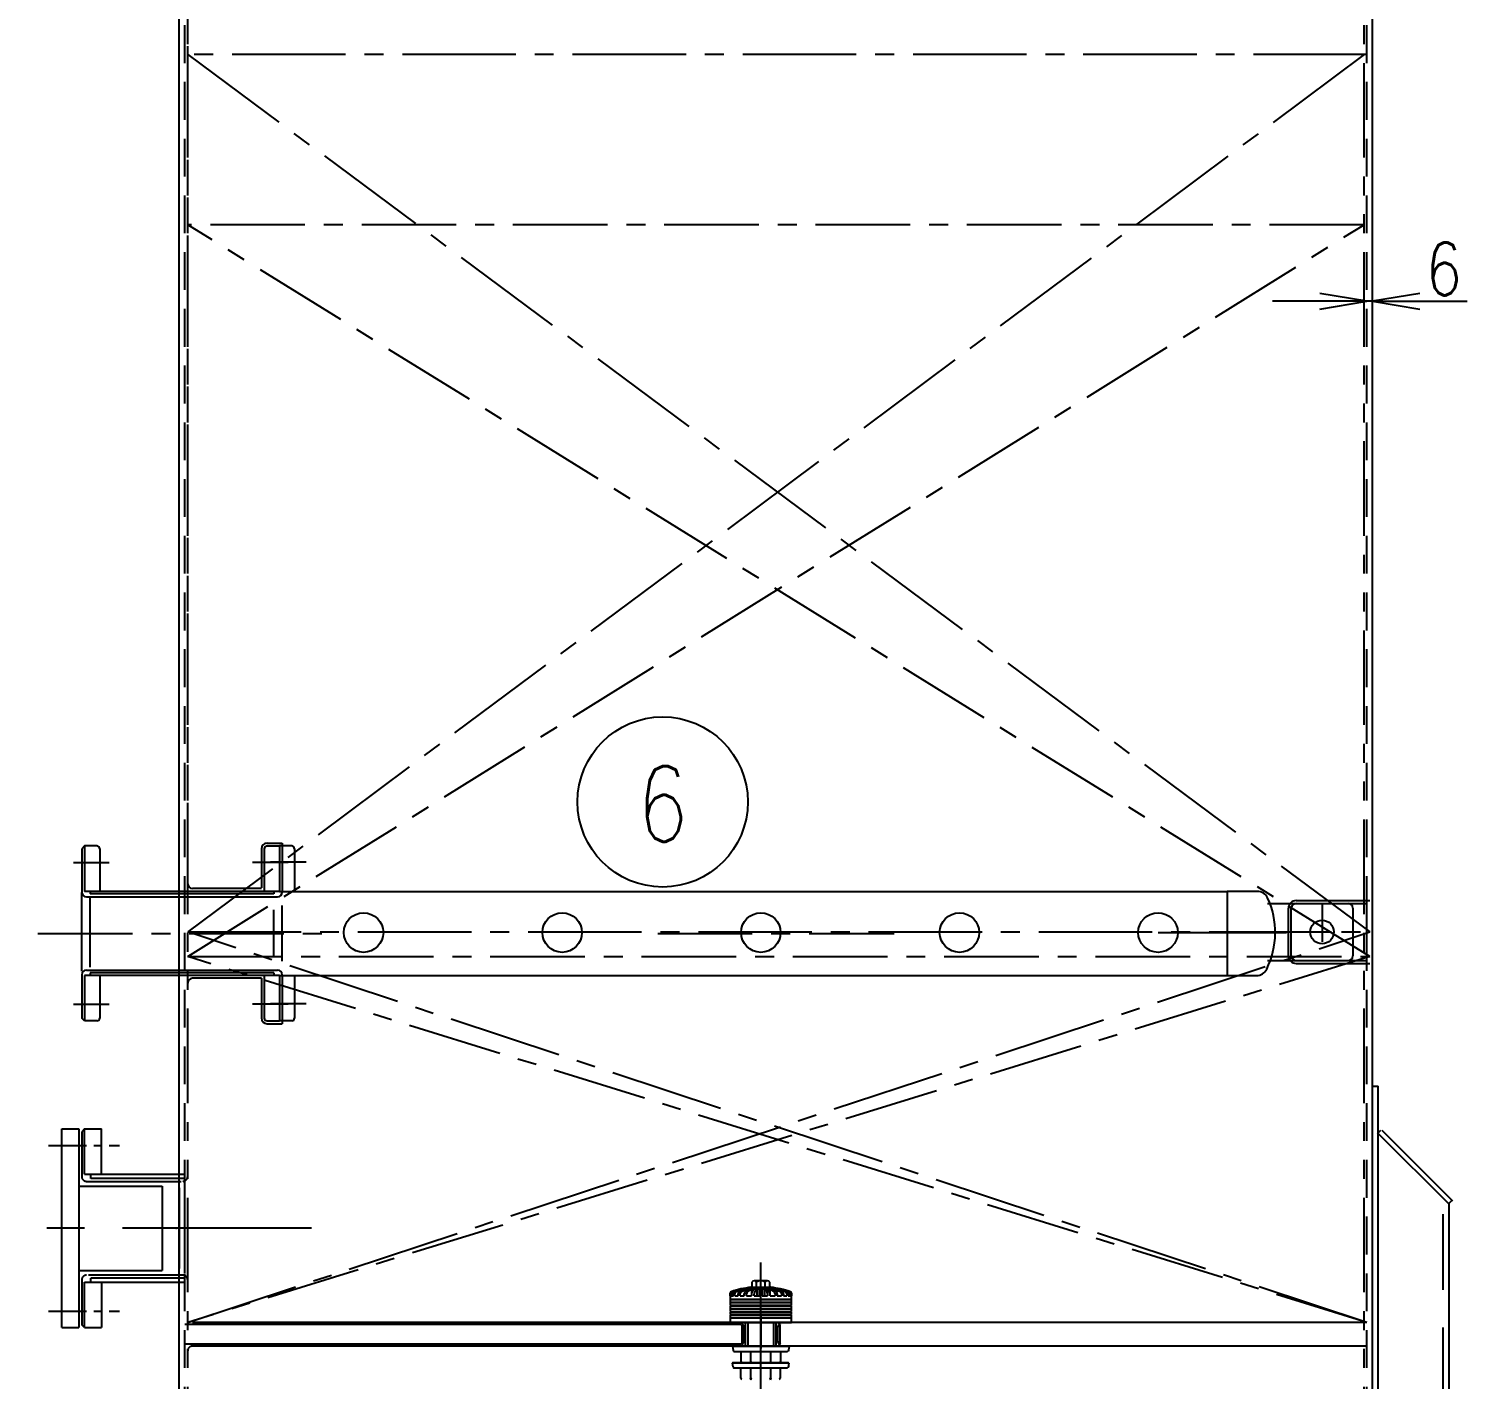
# Model space of a CAD drawing. Extents: x 0 to 36769, y -42 to 11490.
# Drawn here: x 6605 to 8126, y 5245 to 6673 of the extents above; entities that cross this region are included whole.
import ezdxf
from ezdxf.enums import TextEntityAlignment as Align

# ---------------------------------------------------------------- set-up
doc = ezdxf.new("R2010")
doc.units = 0
doc.header["$LTSCALE"] = 160
doc.header["$MEASUREMENT"] = 0
for name, pattern in [('CENTER', [2, 1.25, -0.25, 0.25, -0.25]), ('CENTER2', [1.125, 0.75, -0.125, 0.125, -0.125]), ('DASHED', [0.75, 0.5, -0.25]), ('HIDDEN', [0.375, 0.25, -0.125]), ('PHANTOM2', [1.25, 0.625, -0.125, 0.125, -0.125, 0.125, -0.125])]:
    doc.linetypes.add(name, pattern=pattern)
doc.layers.get('0').update_dxf_attribs({"linetype": 'CONTINUOUS'})
for name, color, linetype in [('DIM', 7, 'CONTINUOUS'), ('EQI', 3, 'CONTINUOUS'), ('FILLING', 2, 'CENTER2'), ('TEXT', 7, 'CONTINUOUS'), ('機器', 3, 'CONTINUOUS')]:
    doc.layers.add(name, color=color, linetype=linetype)
doc.styles.add('ROMANSEXTFONT', font='romans.shx', dxfattribs={"width": 0.8, "bigfont": 'extfont.shx'})

# ---------------------------------------------------------------- blocks, each defined once
blk = doc.blocks.new('_OPEN')
at = {"color": 0, "linetype": 'ByBlock'}
for p, q in [((-1, 0.167), (0, 0)), ((0, 0), (-1, -0.167)), ((0, 0), (-1, 0))]:
    blk.add_line(p, q, dxfattribs=at)

msp = doc.modelspace()

# ---------------------------------------------------------------- linework, layer by layer
at = {"layer": 'DIM'}
msp.add_point((6760.5262, 5404.32361), dxfattribs=at)
at = {"layer": 'EQI', "color": 6}
for p, q in [((6882.52576, 5808.67321), (6869.52575, 5808.67321)), ((6869.52575, 5808.67321), (6869.52575, 5760.67321)), ((6885.52575, 5805.67321), (6885.52575, 5760.67321)), ((6869.52575, 5760.67321), (7871.72575, 5760.67321)), ((7854.09201, 5760.67321), (7871.72575, 5760.67321)), ((6869.52575, 5671.77604), (6869.52575, 5624.52604)), ((6869.52575, 5671.67321), (7883.37443, 5671.67321)), ((6869.52575, 5671.67321), (6869.52575, 5623.67321)), ((6885.52575, 5671.67321), (6885.52575, 5626.6732)), ((6882.52576, 5623.67321), (6869.52575, 5623.67321))]:
    msp.add_line(p, q, dxfattribs=at)
at = {"layer": 'EQI', "color": 4}
for p, q in [((7944.52575, 5750.92321), (8022.70003, 5750.92321)), ((7936.52575, 5692.4232), (7936.52575, 5742.92321)), ((7944.52575, 5684.4232), (8022.70003, 5684.4232)), ((8019.52575, 5304.67321), (6777.52575, 5304.67321)), ((8019.52575, 5279.67321), (6777.52575, 5279.67321))]:
    msp.add_line(p, q, dxfattribs=at)
at = {"layer": 'EQI'}
for p, q in [((7914.41683, 5747.92321), (7999.52575, 5747.92321)), ((7939.52575, 5692.4232), (7939.52575, 5742.92321)), ((7944.52575, 5747.92321), (8019.52575, 5747.92321)), ((8004.52575, 5742.92321), (8004.52575, 5692.4232)), ((8019.52575, 5687.4232), (8019.52575, 5747.92321)), ((7914.41683, 5687.4232), (7999.52575, 5687.4232)), ((7944.52575, 5687.4232), (8019.52575, 5687.4232))]:
    msp.add_line(p, q, dxfattribs=at)
at = {"layer": 'EQI', "color": 1, "linetype": 'HIDDEN'}
for p, q in [((7972.02575, 5747.36384), (7972.02575, 5687.98257)), ((7941.63902, 5717.67321), (8002.41247, 5717.67321)), ((7941.63902, 5717.67321), (8002.41247, 5717.67321))]:
    msp.add_line(p, q, dxfattribs=at)
at = {"layer": 'EQI', "color": 7, "linetype": 'HIDDEN'}
msp.add_line((7972.02575, 5747.36384), (7972.02575, 5687.98257), dxfattribs=at)
at = {"layer": 'EQI', "color": 6}
msp.add_lwpolyline([(7902.73535, 5671.67321, 0.2853575879), (7913.49374, 5678.35748, 0.2269570975), (7914.44061, 5753.71695, 0.2921634236), (7903.55205, 5760.67321), (7871.72575, 5760.67321), (7871.72575, 5671.67321)], format="xyb", close=True, dxfattribs=at)
at = {"layer": 'EQI'}
for centre, radius in [((6958.54732, 5717.02604), 20.9), ((7168.54732, 5717.02604), 20.9), ((7378.54732, 5717.02604), 20.9), ((7588.54732, 5717.02604), 20.9), ((7798.54732, 5717.02604), 20.9), ((7972.02575, 5717.67321), 12.5), ((7972.02575, 5717.67321), 12.5)]:
    msp.add_circle(centre, radius, dxfattribs=at)
at = {"layer": 'EQI', "color": 6}
for centre, start, end in [((6882.52576, 5805.67321), 0, 90), ((6882.52576, 5626.6732), 270, 360)]:
    msp.add_arc(centre, 2.99999, start, end, dxfattribs=at)
at = {"layer": 'EQI', "color": 4}
for centre, start, end in [((7944.52575, 5742.92321), 90, 180), ((7944.52575, 5692.4232), 180, 270)]:
    msp.add_arc(centre, 8, start, end, dxfattribs=at)
at = {"layer": 'EQI'}
for centre, start, end in [((7944.52575, 5742.92321), 90, 180), ((7999.52575, 5742.92321), 0, 90), ((7944.52575, 5692.4232), 180, 270), ((7999.52575, 5692.4232), 270, 360)]:
    msp.add_arc(centre, 5, start, end, dxfattribs=at)
at = {"layer": 'FILLING'}
for p, q in [((8019.52575, 6645.67321), (6769.52575, 6645.67321)), ((8016.52575, 6645.67321), (6772.52575, 5717.67321)), ((6772.52575, 6645.67321), (8022.70003, 5717.67321)), ((8019.52575, 5304.67321), (6772.52575, 5717.67321)), ((6772.52575, 5717.67321), (8022.70003, 5717.67321)), ((6772.52575, 5304.67321), (8022.70003, 5717.67321)), ((8019.52575, 5304.67321), (6772.52575, 5304.67321))]:
    msp.add_line(p, q, dxfattribs=at)
at = {"layer": 'TEXT'}
for p, q in [((7969.52575, 6384.67321), (7919.52575, 6384.67321)), ((8025.52575, 6384.67321), (8019.52575, 6384.67321)), ((8075.52575, 6384.67321), (8125.52575, 6384.67321)), ((6763.52571, 5511.47402), (6763.52571, 5605.82454))]:
    msp.add_line(p, q, dxfattribs=at)
at = {"layer": 'TEXT', "color": 7}
msp.add_circle((7274.79163, 5855.19843), 90, dxfattribs=at)
at = {"layer": '機器', "color": 6, "linetype": 'HIDDEN'}
for p, q in [((6769.52575, 5136.67321), (6769.52575, 7636.02101)), ((8019.52575, 5136.67321), (8019.52575, 7364.25074))]:
    msp.add_line(p, q, dxfattribs=at)
at = {"layer": '機器'}
for p, q in [((6763.52575, 5136.67321), (6763.52575, 7632.67321)), ((8025.52575, 5136.67321), (8025.52575, 7364.25074)), ((6676.52576, 5808.67321), (6663.52575, 5808.67321)), ((6663.52575, 5808.67321), (6663.52575, 5760.67321)), ((6679.52575, 5805.67321), (6679.52575, 5760.67321)), ((6853.52575, 5805.67321), (6853.52575, 5760.67321)), ((6856.52574, 5808.67321), (6869.52575, 5808.67321)), ((6869.52575, 5808.67321), (6869.52575, 5760.67321)), ((6869.52575, 5760.67321), (6663.52575, 5760.67321)), ((6669.32575, 5760.67321), (6669.32575, 5757.87321)), ((6863.72575, 5757.87321), (6669.32575, 5757.87321)), ((6863.72575, 5760.67321), (6863.72575, 5757.87321)), ((7798.54732, 5717.02604), (7934.33806, 5717.02604)), ((6863.72575, 5674.47321), (6669.32575, 5674.47321)), ((6669.32575, 5674.47321), (6669.32575, 5671.67321)), ((6863.72575, 5674.47321), (6863.72575, 5671.67321)), ((6869.52575, 5671.67321), (6663.52575, 5671.67321)), ((6663.52575, 5671.67321), (6663.52575, 5623.67321)), ((6679.52575, 5671.67321), (6679.52575, 5626.6732)), ((6853.52575, 5671.67321), (6853.52575, 5626.6732)), ((6869.52575, 5671.67321), (6869.52575, 5623.67321)), ((6676.52576, 5623.67321), (6663.52575, 5623.67321)), ((6856.52574, 5623.67321), (6869.52575, 5623.67321)), ((8025.52575, 5554.67322), (8031.52575, 5554.67322)), ((8031.52575, 4259.25832), (8031.52575, 5554.67322)), ((6639.52648, 5509.32559), (6657.52575, 5509.32559)), ((6639.52648, 5299.32558), (6639.52648, 5509.32559)), ((6657.52575, 5509.32559), (6657.52575, 5299.32558)), ((6663.52575, 5461.47402), (6663.52575, 5509.32559)), ((6663.52575, 5509.32559), (6681.52624, 5509.32559)), ((6681.52624, 5461.47402), (6681.52624, 5509.32559)), ((8030.52575, 5504.67322), (8034.06128, 5508.20876)), ((8035.06128, 5508.20876), (8110.06129, 5433.20875)), ((8031.52575, 5504.67322), (8106.52575, 5429.67322)), ((6663.52575, 5461.47402), (6769.52575, 5461.47402)), ((6670.02575, 5456.97361), (6670.02575, 5461.47361)), ((6657.52575, 5448.87361), (6745.52575, 5448.87361)), ((6769.52575, 5456.97361), (6670.02575, 5456.97361)), ((6745.52575, 5448.87361), (6745.52575, 5359.77361)), ((8109.06129, 5433.20875), (8105.52575, 5429.67322)), ((8106.52575, 4259.25832), (8106.52575, 5429.67322)), ((6657.52575, 5359.77361), (6745.52575, 5359.77361)), ((7378.54732, 4919.69884), (7378.54732, 5368.23039)), ((6663.52575, 5299.32163), (6663.52575, 5347.17321)), ((6663.52575, 5347.17321), (6769.52575, 5347.17321)), ((6670.02575, 5347.17361), (6670.02575, 5351.67361)), ((6769.52575, 5351.67361), (6670.02575, 5351.67361)), ((6681.52624, 5347.17321), (6681.52624, 5299.32554)), ((7348.02812, 5337.18769), (7356.89864, 5339.87477)), ((7348.96526, 5337.25187), (7357.62313, 5339.87456)), ((7351.42669, 5337.39622), (7358.76254, 5339.87474)), ((7352.82648, 5337.39606), (7360.1622, 5339.87459)), ((7356.2657, 5337.51238), (7361.97544, 5339.87506)), ((7400.62806, 5339.87451), (7356.46577, 5339.87451)), ((7357.62484, 5339.8748), (7357.62484, 5339.48955)), ((7358.24471, 5337.51196), (7363.95445, 5339.87464)), ((7360.16366, 5339.87432), (7360.16366, 5339.1248)), ((7362.58421, 5337.6907), (7366.31591, 5339.87454)), ((7363.95494, 5339.87439), (7363.95494, 5338.49255)), ((7365.0089, 5337.69076), (7368.7406, 5339.87461)), ((7368.74073, 5339.87451), (7368.74073, 5332.9741)), ((7369.04688, 5347.40219), (7369.04688, 5342.87404)), ((7369.04688, 5341.97413), (7388.04695, 5341.97413)), ((7370.29725, 5338.52481), (7371.49171, 5339.87509)), ((7378.54692, 5348.67466), (7371.42189, 5348.67466)), ((7373.00222, 5338.52456), (7374.19668, 5339.87485)), ((7373.7969, 5347.40219), (7373.7969, 5341.97413)), ((7374.19582, 5339.87451), (7374.19582, 5332.9741)), ((7377.14701, 5332.9741), (7377.14701, 5339.87451)), ((7385.67194, 5348.67466), (7378.54692, 5348.67466)), ((7379.94682, 5339.87451), (7379.94682, 5332.9741)), ((7382.89776, 5339.87546), (7384.09223, 5338.52517)), ((7382.89801, 5332.9741), (7382.89801, 5339.87451)), ((7383.29693, 5341.97413), (7383.29693, 5347.40219)), ((7385.60334, 5339.87473), (7386.79768, 5338.52444)), ((7388.04695, 5342.87404), (7388.04695, 5347.40219)), ((7388.04695, 5342.87404), (7388.04695, 5347.40219)), ((7388.35262, 5332.9741), (7388.35262, 5339.87451)), ((7388.35311, 5339.87473), (7392.08481, 5337.69094)), ((7390.77804, 5339.87509), (7394.50975, 5337.69131)), ((7393.1384, 5338.49247), (7393.1384, 5339.87432)), ((7393.1384, 5339.87351), (7398.84802, 5337.51083)), ((7395.11815, 5339.87396), (7400.82777, 5337.51128)), ((7396.92968, 5339.12468), (7396.92968, 5339.87468)), ((7396.93102, 5339.87537), (7404.26687, 5337.39684)), ((7398.3313, 5339.87573), (7405.66702, 5337.39721)), ((7399.469, 5339.48926), (7399.469, 5339.87451)), ((7399.46985, 5339.87473), (7408.12735, 5337.25219)), ((7400.19519, 5339.87387), (7409.06559, 5337.18679)), ((7346.04728, 5332.9741), (7346.04728, 5335.76512)), ((7346.04728, 5332.9741), (7346.82169, 5332.9741)), ((7346.04728, 5332.9741), (7346.04728, 5329.47408)), ((7346.04728, 5329.47408), (7411.04704, 5329.47408)), ((7346.04728, 5328.97408), (7411.04704, 5328.97408)), ((7346.04728, 5328.97408), (7346.04728, 5326.17426)), ((7346.04728, 5326.17426), (7411.04704, 5326.17426)), ((7346.04728, 5325.67426), (7411.04704, 5325.67426)), ((7346.04728, 5325.67426), (7346.04728, 5322.87445)), ((7346.82169, 5332.9741), (7346.82169, 5335.56004)), ((7347.04728, 5329.47408), (7347.04728, 5328.97408)), ((7347.04728, 5326.17426), (7347.04728, 5325.67426)), ((7347.54631, 5332.9741), (7347.54631, 5335.33739)), ((7347.54631, 5332.9741), (7349.72698, 5332.9741)), ((7349.72698, 5332.9741), (7349.72698, 5335.02733)), ((7351.12737, 5332.9741), (7351.12737, 5335.02733)), ((7351.12737, 5332.9741), (7354.59711, 5332.9741)), ((7354.59711, 5332.9741), (7354.59711, 5335.01658)), ((7356.5771, 5332.9741), (7356.5771, 5335.01658)), ((7356.5771, 5332.9741), (7361.09958, 5332.9741)), ((7361.09958, 5332.9741), (7361.09958, 5335.10106)), ((7363.5244, 5332.9741), (7363.5244, 5335.10106)), ((7363.5244, 5332.9741), (7368.79053, 5332.9741)), ((7371.49513, 5332.9741), (7371.49513, 5334.54881)), ((7371.49513, 5332.9741), (7377.14701, 5332.9741)), ((7379.94682, 5332.9741), (7385.59821, 5332.9741)), ((7385.59821, 5334.54881), (7385.59821, 5332.9741)), ((7388.30281, 5332.9741), (7393.56944, 5332.9741)), ((7393.56944, 5335.10106), (7393.56944, 5332.9741)), ((7395.99425, 5335.10106), (7395.99425, 5332.9741)), ((7395.99425, 5332.9741), (7400.51624, 5332.9741)), ((7400.51624, 5335.01658), (7400.51624, 5332.9741)), ((7402.49623, 5335.01658), (7402.49623, 5332.9741)), ((7402.49623, 5332.9741), (7405.96646, 5332.9741)), ((7405.96646, 5335.02733), (7405.96646, 5332.9741)), ((7407.36637, 5335.02733), (7407.36637, 5332.9741)), ((7407.36637, 5332.9741), (7409.54801, 5332.9741)), ((7409.54801, 5335.33739), (7409.54801, 5332.9741)), ((7410.04704, 5328.97408), (7410.04704, 5329.47408)), ((7410.04704, 5325.67426), (7410.04704, 5326.17426)), ((7410.27263, 5335.56004), (7410.27263, 5332.9741)), ((7410.27263, 5332.9741), (7411.04704, 5332.9741)), ((7411.04704, 5335.76512), (7411.04704, 5332.9741)), ((7411.04704, 5329.47408), (7411.04704, 5332.9741)), ((7411.04704, 5326.17426), (7411.04704, 5328.97408)), ((7411.04704, 5322.87445), (7411.04704, 5325.67426)), ((7346.04728, 5322.87445), (7411.04704, 5322.87445)), ((7346.04728, 5322.37445), (7411.04704, 5322.37445)), ((7346.04728, 5322.37445), (7346.04728, 5319.57414)), ((7346.04728, 5319.57414), (7411.04704, 5319.57414)), ((7346.04728, 5319.07414), (7411.04704, 5319.07414)), ((7346.04728, 5319.07414), (7346.04728, 5316.27432)), ((7346.04728, 5316.27432), (7411.04704, 5316.27432)), ((7346.04728, 5315.77432), (7411.04704, 5315.77432)), ((7346.04728, 5315.77432), (7346.04728, 5312.97402)), ((7346.04728, 5312.97402), (7411.04704, 5312.97402)), ((7346.04728, 5312.47402), (7411.04704, 5312.47402)), ((7346.04728, 5312.47402), (7346.04728, 5309.6742)), ((7346.04728, 5309.6742), (7411.04704, 5309.6742)), ((7346.04728, 5309.6742), (7346.04728, 5304.67321)), ((7347.04728, 5322.87445), (7347.04728, 5322.37445)), ((7347.04728, 5319.57414), (7347.04728, 5319.07414)), ((7347.04728, 5316.27432), (7347.04728, 5315.77432)), ((7347.04728, 5312.97402), (7347.04728, 5312.47402)), ((7410.04704, 5322.37445), (7410.04704, 5322.87445)), ((7410.04704, 5319.07414), (7410.04704, 5319.57414)), ((7410.04704, 5315.77432), (7410.04704, 5316.27432)), ((7410.04704, 5312.47402), (7410.04704, 5312.97402)), ((7411.04704, 5319.57414), (7411.04704, 5322.37445)), ((7411.04704, 5316.27432), (7411.04704, 5319.07414)), ((7411.04704, 5312.97402), (7411.04704, 5315.77432)), ((7411.04704, 5309.6742), (7411.04704, 5312.47402)), ((7411.04704, 5304.67321), (7411.04704, 5309.6742)), ((6639.52648, 5299.32558), (6657.52575, 5299.32558)), ((6663.52575, 5299.32554), (6681.52624, 5299.32554)), ((7357.5908, 5302.67222), (6769.52575, 5302.67222)), ((7346.04728, 5304.67321), (7411.04704, 5304.67321)), ((7357.5908, 5302.67222), (7358.5908, 5301.67223)), ((7358.54685, 5301.71617), (7358.54685, 5282.67129)), ((7362.54685, 5279.67321), (7362.54685, 5304.67321)), ((7394.54698, 5304.67321), (7394.54698, 5279.67321)), ((7399.50352, 5302.67174), (7398.5035, 5301.67177)), ((7398.54745, 5301.71572), (7398.54702, 5282.67137)), ((7357.5471, 5281.67154), (6769.52575, 5281.67154)), ((7408.54679, 5279.17348), (7348.54753, 5279.17348)), ((7348.54753, 5279.17348), (7348.84649, 5277.11505)), ((7349.04826, 5279.67449), (7348.54838, 5279.17455)), ((7375.54715, 5279.67348), (7349.04704, 5279.67348)), ((7381.54668, 5279.67321), (7355.04658, 5279.67321)), ((7358.54709, 5282.67153), (7357.5471, 5281.67154)), ((7375.54715, 5279.67348), (7375.54715, 5279.17348)), ((7408.04728, 5279.67348), (7381.54717, 5279.67348)), ((7381.54717, 5279.17348), (7381.54717, 5279.67348)), ((7398.54702, 5282.67137), (7399.54728, 5281.67106)), ((7408.54777, 5279.17381), (7408.04776, 5279.67376)), ((7408.54728, 5279.17348), (7408.24801, 5277.11505)), ((7348.84649, 5277.11505), (7349.16423, 5275.67347)), ((7349.16423, 5275.67347), (7349.42253, 5274.94702)), ((7349.42253, 5274.94702), (7349.71442, 5274.44409)), ((7349.71442, 5274.44409), (7349.86947, 5274.28276)), ((7349.86947, 5274.28276), (7350.02888, 5274.18343)), ((7350.02888, 5274.18343), (7350.19134, 5274.14691)), ((7350.19134, 5274.14691), (7350.35564, 5274.17346)), ((7350.35564, 5274.17346), (7406.78946, 5274.17346)), ((7357.74679, 5263.17342), (7357.74679, 5274.17346)), ((7368.14722, 5263.17342), (7368.14722, 5274.17346)), ((7388.9471, 5274.17346), (7388.9471, 5263.17342)), ((7399.34705, 5274.17346), (7399.34705, 5263.17342)), ((7406.90297, 5274.14691), (7406.73868, 5274.17346)), ((7407.06541, 5274.18342), (7406.90297, 5274.14691)), ((7407.2248, 5274.28274), (7407.06541, 5274.18342)), ((7407.37984, 5274.44406), (7407.2248, 5274.28274)), ((7407.67173, 5274.94699), (7407.37984, 5274.44406)), ((7407.93009, 5275.67347), (7407.67173, 5274.94699)), ((7408.24801, 5277.11505), (7407.93009, 5275.67347)), ((7408.29679, 5261.67341), (7348.29753, 5261.67341)), ((7348.29753, 5261.67341), (7348.59648, 5259.61498)), ((7348.79826, 5262.17442), (7348.29838, 5261.67448)), ((7348.59648, 5259.61498), (7348.91423, 5258.1734)), ((7375.29715, 5262.17341), (7348.79704, 5262.17341)), ((7348.91423, 5258.1734), (7349.17253, 5257.44695)), ((7349.17253, 5257.44695), (7349.46441, 5256.94402)), ((7349.46441, 5256.94402), (7349.61947, 5256.78269)), ((7349.61947, 5256.78269), (7349.77888, 5256.68336)), ((7349.77888, 5256.68336), (7349.94133, 5256.64684)), ((7349.94133, 5256.64684), (7350.10564, 5256.67339)), ((7350.10564, 5256.67339), (7406.53946, 5256.67339)), ((7357.49678, 5245.67335), (7357.49678, 5256.67339)), ((7398.34704, 5262.17341), (7358.74679, 5262.17341)), ((7367.89722, 5245.67335), (7367.89722, 5256.67339)), ((7375.29715, 5262.17341), (7375.29715, 5261.67341)), ((7407.79728, 5262.17341), (7381.29717, 5262.17341)), ((7381.29717, 5261.67341), (7381.29717, 5262.17341)), ((7388.6971, 5256.67339), (7388.6971, 5245.67335)), ((7399.09705, 5256.67339), (7399.09705, 5245.67335)), ((7406.65297, 5256.64684), (7406.48868, 5256.67339)), ((7406.8154, 5256.68335), (7406.65297, 5256.64684)), ((7406.9748, 5256.78267), (7406.8154, 5256.68335)), ((7407.12984, 5256.94399), (7406.9748, 5256.78267)), ((7407.42173, 5257.44692), (7407.12984, 5256.94399)), ((7407.68009, 5258.1734), (7407.42173, 5257.44692)), ((7407.998, 5259.61498), (7407.68009, 5258.1734)), ((7408.29777, 5261.67375), (7407.79776, 5262.17369)), ((7408.29728, 5261.67341), (7407.998, 5259.61498))]:
    msp.add_line(p, q, dxfattribs=at)
at = {"layer": '機器', "color": 4, "linetype": 'PHANTOM2'}
for p, q in [((6772.52575, 5136.67321), (6772.52575, 7632.67321)), ((8016.52575, 5136.67321), (8016.52575, 7361.25074)), ((6772.52575, 5754.42321), (6772.52575, 6757.4232)), ((6663.52193, 5509.32178), (6660.52172, 5506.32141)), ((6660.52575, 5506.32544), (6660.52575, 5458.97309)), ((6665.52575, 5453.97309), (6767.52575, 5453.97309)), ((6767.52575, 5354.67413), (6665.52575, 5354.67413)), ((6660.52575, 5349.67413), (6660.52575, 5302.32163)), ((6663.52575, 5299.32163), (6660.52523, 5302.32215)), ((7360.54685, 5284.8179), (7360.54685, 5299.67346)), ((7396.54706, 5284.75276), (7396.5474, 5299.67305))]:
    msp.add_line(p, q, dxfattribs=at)
at = {"layer": '機器', "color": 4, "linetype": 'CENTER', "ltscale": 0.5}
for p, q in [((8022.70003, 5691.67321), (6772.52575, 6465.67321)), ((8016.52575, 6465.67321), (6772.52575, 6465.67321)), ((6772.52575, 5691.67321), (8016.52575, 6465.67321)), ((8019.52575, 5304.67321), (6772.52575, 5691.67321)), ((6772.52575, 5691.67321), (8022.70003, 5691.67321)), ((8022.70003, 5691.67321), (6772.52575, 5304.67321))]:
    msp.add_line(p, q, dxfattribs=at)
at = {"layer": '機器', "color": 4}
for p, q in [((6856.52574, 5811.67321), (6872.52575, 5811.67321)), ((6872.52575, 5811.67321), (6872.52575, 5760.6232)), ((6663.52575, 5808.67321), (6660.52575, 5805.67321)), ((6660.52575, 5805.67321), (6660.52575, 5759.87321)), ((6850.52575, 5805.67321), (6850.52575, 5764.4232)), ((6665.52575, 5754.87321), (6867.52575, 5754.87321)), ((6850.52575, 5763.67321), (6777.52575, 5763.67321)), ((6665.52575, 5677.47321), (6867.52575, 5677.47321)), ((6660.52575, 5672.47321), (6660.52575, 5626.67321)), ((6850.52575, 5668.67321), (6777.52575, 5668.67321)), ((6850.52575, 5668.67321), (6850.52575, 5626.6732)), ((6872.52575, 5671.72321), (6872.52575, 5620.67321)), ((6663.52575, 5623.67321), (6660.52575, 5626.67321)), ((6856.52574, 5620.67321), (6872.52575, 5620.67321))]:
    msp.add_line(p, q, dxfattribs=at)
at = {"layer": '機器', "color": 1, "linetype": 'CENTER'}
for p, q in [((6651.63861, 5791.17321), (6689.4107, 5791.17321)), ((6878.83337, 5791.17321), (6841.06127, 5791.17321)), ((6860.21813, 5792.02604), (6897.99023, 5792.02604)), ((6651.63861, 5641.17321), (6689.4107, 5641.17321)), ((6878.83337, 5641.17321), (6841.06127, 5641.17321)), ((6860.21813, 5642.02604), (6897.99023, 5642.02604)), ((6903.50404, 5404.32361), (6553.50404, 5404.32361))]:
    msp.add_line(p, q, dxfattribs=at)
at = {"layer": '機器', "color": 0}
for p, q in [((6660.52575, 5676.14524), (6660.52575, 5759.28642)), ((6669.32575, 5680.59524), (6669.32575, 5754.83642)), ((6863.72575, 5691.17321), (6863.72575, 5741.17321)), ((6872.52575, 5686.7232), (6872.52575, 5745.62321))]:
    msp.add_line(p, q, dxfattribs=at)
at = {"layer": '機器', "color": 1, "linetype": 'CENTER', "ltscale": 0.5}
for p, q in [((6614.26129, 5716.17321), (6924.79021, 5716.17321)), ((7269.52575, 5716.17321), (7519.52575, 5716.17321))]:
    msp.add_line(p, q, dxfattribs=at)
at = {"layer": '機器', "color": 1, "linetype": 'CENTER', "ltscale": 0.2}
for p, q in [((6625.45497, 5491.82559), (6700.45497, 5491.82559)), ((6625.45497, 5316.82558), (6700.45497, 5316.82558))]:
    msp.add_line(p, q, dxfattribs=at)
at = {"layer": '機器', "color": 7}
for p, q in [((6763.52575, 5446.97361), (6763.52575, 5361.67361)), ((6769.52482, 5357.17321), (6769.52482, 5451.47402)), ((7365.04686, 5279.67321), (7365.04686, 5304.67321)), ((7392.04697, 5304.67321), (7392.04697, 5279.67321))]:
    msp.add_line(p, q, dxfattribs=at)
at = {"layer": '機器', "linetype": 'DASHED'}
msp.add_line((8100.02575, 4259.25832), (8100.02575, 5436.17322), dxfattribs=at)
at = {"layer": '機器', "color": 7, "linetype": 'CENTER'}
msp.add_line((7378.54692, 5312.62538), (7378.54692, 5277.17423), dxfattribs=at)
at = {"layer": '機器', "color": 4}
for centre, radius, start, end in [((6856.52574, 5805.67321), 5.99999, 90, 180), ((6777.52575, 5768.67321), 5, 180, 270), ((6665.52575, 5759.87321), 5, 180, 270), ((6867.52575, 5759.87321), 5, 270, 360), ((6665.52575, 5672.47321), 5, 90, 180), ((6867.52575, 5672.47321), 5, 0, 90), ((6777.52575, 5663.67321), 5, 90, 180), ((6856.52574, 5626.6732), 5.99999, 180, 270)]:
    msp.add_arc(centre, radius, start, end, dxfattribs=at)
at = {"layer": '機器'}
for centre, radius, start, end in [((6676.52576, 5805.67321), 2.99999, 0, 90), ((6856.52574, 5805.67321), 2.99999, 90, 180), ((6676.52576, 5626.6732), 2.99999, 270, 360), ((6856.52574, 5626.6732), 2.99999, 180, 270), ((7378.981, 5243.72405), 98.75106, 96.2932114, 108.75640277), ((7368.04687, 5342.87404), 1, 276.29336673, 360), ((7371.42189, 5345.8226), 2.85229, 33.62596843, 146.37403158), ((7378.54692, 5339.17462), 9.50004, 60.00002356, 120.00002247), ((7385.67194, 5345.8226), 2.85229, 33.62596843, 146.37403158), ((7385.67194, 5345.8226), 2.85229, 33.62596843, 90), ((7389.04696, 5342.87404), 1, 180, 263.70663328), ((7389.04696, 5342.87404), 1, 180, 263.70663328), ((7378.11283, 5243.72405), 98.75106, 71.24352164, 83.70671724), ((7347.54728, 5335.76512), 1.50001, 102.26328796, 180), ((7348.52141, 5335.56004), 1.70001, 106.85106084, 180), ((7349.54583, 5335.33739), 2.00001, 106.85294761, 180), ((7352.22699, 5335.02733), 2.50001, 108.66718291, 180), ((7353.62738, 5335.02733), 2.50001, 108.66718291, 180), ((7357.29732, 5335.01658), 2.70001, 112.4794344, 180), ((7359.27731, 5335.01658), 2.70001, 112.4794344, 180), ((7364.09959, 5335.10106), 3.00001, 120.33682033, 180), ((7366.52441, 5335.10106), 3.00001, 120.33682033, 180), ((7374.79055, 5334.54881), 6.00002, 138.50582352, 180), ((7377.49515, 5334.54881), 6.00002, 138.50593266, 180), ((7379.59819, 5334.54881), 6.00002, 0, 41.49406735), ((7382.30279, 5334.54881), 6.00002, 0, 41.49428563), ((7390.56942, 5335.10106), 3.00001, 0, 59.66317968), ((7392.99424, 5335.10106), 3.00001, 0, 59.66317968), ((7397.81652, 5335.01658), 2.70001, 0, 67.52056561), ((7399.79651, 5335.01658), 2.70001, 0, 67.52056561), ((7403.46645, 5335.02733), 2.50001, 0, 71.3328171), ((7404.86636, 5335.02733), 2.50001, 0, 71.3328171), ((7407.54801, 5335.33739), 2.00001, 0, 73.1470524), ((7408.57242, 5335.56004), 1.70001, 0, 73.14893917), ((7409.54704, 5335.76512), 1.50001, 0, 77.73671205), ((7358.74679, 5263.17342), 1, 180, 270), ((7367.14721, 5263.17342), 1, 270, 360), ((7369.14722, 5263.17342), 1, 180, 270), ((7387.9471, 5263.17342), 1, 270, 360), ((7389.94711, 5263.17342), 1, 180, 270), ((7398.34704, 5263.17342), 1, 270, 360), ((7358.49679, 5245.67335), 1, 180, 270), ((7366.89721, 5245.67335), 1, 270, 360), ((7368.89722, 5245.67335), 1, 180, 270), ((7387.6971, 5245.67335), 1, 270, 360), ((7389.69711, 5245.67335), 1, 180, 270), ((7398.09704, 5245.67335), 1, 270, 360)]:
    msp.add_arc(centre, radius, start, end, dxfattribs=at)
at = {"layer": '機器', "color": 4, "linetype": 'PHANTOM2'}
for centre, start, end in [((6665.52575, 5458.97309), 180, 270), ((6767.52575, 5458.97309), 270, 360), ((6665.52575, 5349.67413), 90, 180), ((6767.52575, 5349.67413), 0, 90), ((7355.54685, 5299.67346), 0, 90), ((7401.5474, 5299.67293), 89.9986988, 179.9986988), ((6777.52575, 5274.67321), 90, 180), ((7355.54685, 5284.8179), 270, 360), ((7401.54665, 5284.81714), 179.99810635, 269.99810635)]:
    msp.add_arc(centre, 5, start, end, dxfattribs=at)

# ---------------------------------------------------------------- block references
at = {"layer": 'TEXT', "xscale": -50, "yscale": 50, "zscale": 50, "rotation": 180}
msp.add_blockref('_OPEN', (8019.52575, 6384.67321), dxfattribs=at)
at = {"layer": 'TEXT', "xscale": -50, "yscale": 50, "zscale": 50}
msp.add_blockref('_OPEN', (8025.52575, 6384.67321), dxfattribs=at)

# ---------------------------------------------------------------- texts
at = {"color": 2, "style": 'ROMANSEXTFONT', "width": 0.8}
msp.add_text('6', height=80, dxfattribs=at).set_placement((7274.89182, 5853.12717), align=Align.MIDDLE)
at = {"layer": 'TEXT', "color": 2, "insert": (8100.78227, 6418.83264), "char_height": 56, "attachment_point": 5, "style": 'ROMANSEXTFONT'}
msp.add_mtext('\\A1;6', dxfattribs=at)

doc.saveas('drawing.dxf')
